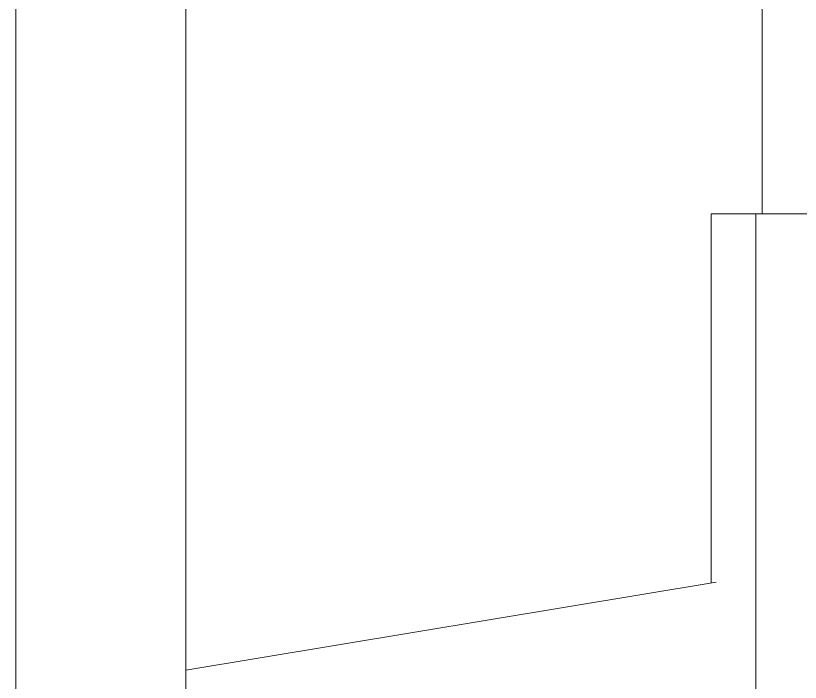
# Model space of a CAD drawing. Extents: x 65572 to 72871, y 30718 to 33858.
# Drawn here: x 66347.46 to 66356.68, y 33422.5 to 33430.34 of the extents above; entities that cross this region are included whole.
import ezdxf

# ---------------------------------------------------------------- set-up
doc = ezdxf.new("R2010")
doc.units = 0
doc.header["$LTSCALE"] = 0.5
doc.header["$MEASUREMENT"] = 0
doc.layers.add('Layout', color=154, linetype='CONTINUOUS', lineweight=5)

msp = doc.modelspace()

# ---------------------------------------------------------------- linework, layer by layer
at = {"layer": 'Layout', "linetype": 'ByBlock'}
for p, q in [((66347.461193, 33418.562349), (66347.461193, 33443.590031)), ((66349.461203, 33418.562349), (66349.461203, 33443.590031)), ((66356.227924, 33428.008715), (66356.227924, 33435.261588)), ((66355.62864, 33428.008715), (66359.250686, 33428.008715)), ((66355.62864, 33423.67104), (66355.62864, 33428.008715)), ((66356.155483, 33420.808526), (66356.155483, 33428.008715)), ((66349.461203, 33422.646672), (66355.68791, 33423.679821))]:
    msp.add_line(p, q, dxfattribs=at)

doc.saveas('drawing.dxf')
